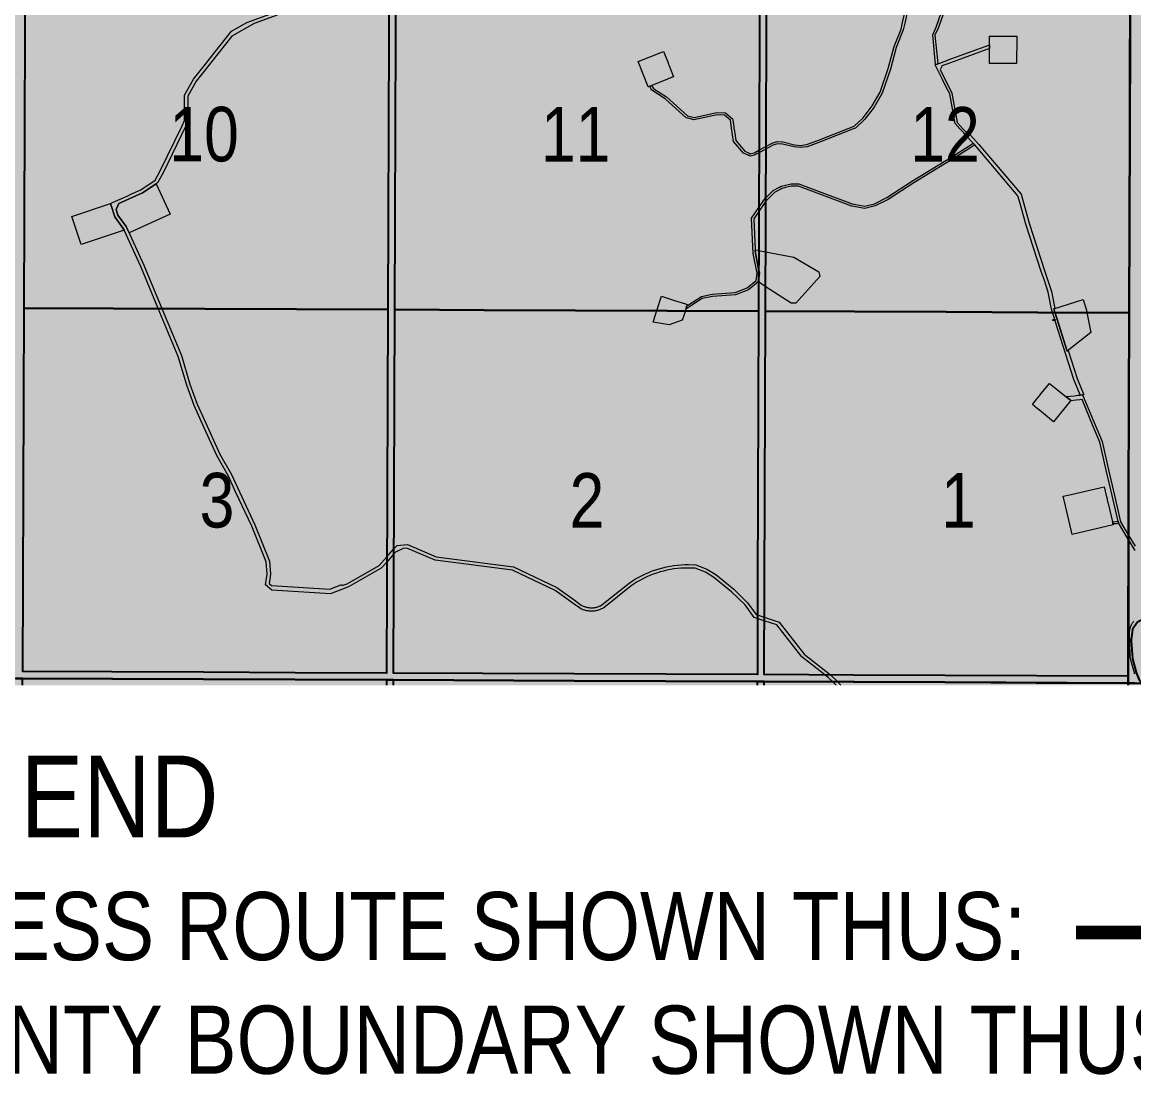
# Model space of a CAD drawing. Extents: x 351064 to 358960, y 6048061 to 6054858.
# Drawn here: x 352271.7 to 352434.7, y 6050375.7 to 6050530.1 of the extents above; entities that cross this region are included whole.
import ezdxf
from ezdxf.enums import TextEntityAlignment as Align

# ---------------------------------------------------------------- set-up
doc = ezdxf.new("R2010")
doc.units = 0
doc.header["$LTSCALE"] = 5
doc.linetypes.add('DASHED2', pattern=[9.525, 6.35, -3.175])
doc.layers.add('AS-ROUTEMAP', color=35, linetype='Continuous', lineweight=0)
for name, color, linetype in [('CG-NOTES', 7, 'Continuous'), ('P-PROPOSED', 10, 'Continuous'), ('RoadSeg', 57, 'DASHED2'), ('Townships', 57, 'Continuous')]:
    doc.layers.add(name, color=color, linetype=linetype)
doc.layers.add('ROUTE-MAP-BACKGROUND-H', color=7, linetype='Continuous', true_color=0xf0ebff)
doc.layers.add('Sections', color=7, linetype='Continuous', true_color=0xa75418)
doc.styles.add('120', font='ARIALN.TTF', dxfattribs={"height": 13})
doc.styles.add('80', font='ARIALN.TTF', dxfattribs={"height": 10})

# ---------------------------------------------------------------- blocks, each defined once
blk = doc.blocks.new('*U406')
at = {"layer": 'P-PROPOSED', "color": 90, "const_width": 2, "flags": 128}
blk.add_lwpolyline([(182.34, -25.94), (272.54, -25.94)], dxfattribs=at)
at = {"layer": 'CG-NOTES', "insert": (0, 0), "char_height": 10, "width": 457.2222, "attachment_point": 1, "style": '80'}
blk.add_mtext('{\\H1.2x;\\C14;LEGEND\\H0.83333x;\\C256;\\PACCESS ROUTE SHOWN THUS:\\P}COUNTY BOUNDARY SHOWN THUS:', dxfattribs=at)

msp = doc.modelspace()

# ---------------------------------------------------------------- hatches: boundary and pattern name
at = {"layer": 'ROUTE-MAP-BACKGROUND-H'}
h = msp.add_hatch(color=256, dxfattribs=at)
h.dxf.hatch_style = 1
h.paths.add_polyline_path([(352109.337, 6051083.716), (353736.796, 6051083.637), (353740.383, 6050432.833), (352105.91, 6050432.833)])

# ---------------------------------------------------------------- linework, layer by layer
at = {"layer": 'AS-ROUTEMAP', "flags": 128}
for points in [[(352401.831, 6050533.02), (352401.134, 6050529.928), (352400.906, 6050528.916), (352399.881, 6050526.364), (352399.029, 6050523.191), (352397.823, 6050519.664), (352396.647, 6050517.593), (352395.297, 6050515.823), (352393.896, 6050514.532), (352393.719, 6050514.463), (352388.513, 6050512.42), (352386.822, 6050511.784), (352385.897, 6050511.663), (352384.922, 6050511.763), (352383.218, 6050512.165), (352382.452, 6050512.209), (352381.804, 6050512.026), (352380.741, 6050511.443), (352379.734, 6050510.891), (352379.359, 6050510.685), (352379.2, 6050510.598), (352378.855, 6050510.508), (352378.472, 6050510.408), (352378.19, 6050510.542), (352378.167, 6050510.553), (352377.482, 6050510.86), (352376.016, 6050512.587), (352375.732, 6050514.539), (352375.668, 6050514.978), (352375.561, 6050515.709), (352374.701, 6050516.427), (352373.602, 6050516.496), (352370.22, 6050515.759), (352369.361, 6050515.978), (352369.272, 6050516), (352369.096, 6050516.045), (352365.991, 6050518.827), (352364.044, 6050520.07), (352364, 6050520.098), (352363.97, 6050520.162), (352363.823, 6050520.466), (352363.728, 6050520.664), (352363.826, 6050520.703), (352363.877, 6050520.723), (352364.038, 6050520.788), (352364.148, 6050520.56), (352364.259, 6050520.328), (352364.349, 6050520.271), (352366.193, 6050519.093), (352369.257, 6050516.348), (352370.226, 6050516.101), (352373.576, 6050516.832), (352374.83, 6050516.753), (352375.876, 6050515.881), (352375.946, 6050515.388), (352376.052, 6050514.65), (352376.075, 6050514.538), (352376.079, 6050514.52), (352376.14, 6050514.1), (352376.187, 6050513.781), (352376.332, 6050512.73), (352377.688, 6050511.132), (352378.327, 6050510.846), (352378.503, 6050510.76), (352378.619, 6050510.791), (352379.076, 6050510.91), (352379.141, 6050510.946), (352379.735, 6050511.271), (352380.743, 6050511.824), (352381.677, 6050512.336), (352382.415, 6050512.545), (352383.266, 6050512.496), (352384.977, 6050512.093), (352385.893, 6050511.999), (352386.741, 6050512.109), (352388.394, 6050512.731), (352392.817, 6050514.466), (352393.716, 6050514.819), (352395.049, 6050516.049), (352396.369, 6050517.777), (352397.518, 6050519.802), (352398.71, 6050523.288), (352399.564, 6050526.47), (352400.587, 6050529.016), (352400.809, 6050530.001), (352401.511, 6050533.117)], [(352391.069, 6050432.833), (352390.539, 6050433.363), (352389.96, 6050433.941), (352389.406, 6050434.373), (352386.022, 6050437.011), (352382.386, 6050441.669), (352380.506, 6050442.293), (352379.502, 6050442.626), (352379.034, 6050442.781), (352377.704, 6050444.605), (352375.718, 6050446.542), (352373.132, 6050448.651), (352371.901, 6050449.404), (352370.395, 6050449.983), (352369.875, 6050450.013), (352369.354, 6050450.023), (352368.833, 6050450.015), (352368.312, 6050449.989), (352367.793, 6050449.944), (352367.276, 6050449.88), (352366.762, 6050449.797), (352366.251, 6050449.697), (352365.743, 6050449.577), (352365.241, 6050449.44), (352364.743, 6050449.285), (352364.252, 6050449.112), (352363.767, 6050448.922), (352363.289, 6050448.714), (352362.819, 6050448.489), (352362.357, 6050448.248), (352361.905, 6050447.99), (352361.028, 6050447.426), (352357.012, 6050444.191), (352356.903, 6050444.129), (352356.792, 6050444.07), (352356.679, 6050444.016), (352356.564, 6050443.966), (352356.448, 6050443.919), (352356.33, 6050443.877), (352356.21, 6050443.84), (352356.089, 6050443.806), (352355.967, 6050443.777), (352355.844, 6050443.752), (352355.721, 6050443.731), (352355.596, 6050443.715), (352355.471, 6050443.703), (352355.346, 6050443.696), (352355.221, 6050443.693), (352355.095, 6050443.694), (352354.97, 6050443.7), (352354.845, 6050443.711), (352354.721, 6050443.725), (352354.597, 6050443.745), (352354.474, 6050443.768), (352354.351, 6050443.796), (352354.23, 6050443.828), (352354.11, 6050443.865), (352353.992, 6050443.906), (352353.874, 6050443.951), (352353.759, 6050444), (352353.645, 6050444.053), (352353.424, 6050444.171), (352352.66, 6050444.725), (352349.871, 6050446.747), (352343.605, 6050449.724), (352332.284, 6050451.164), (352328.126, 6050452.941), (352327.573, 6050452.905), (352326.465, 6050452.365), (352326.174, 6050452.039), (352325.165, 6050450.905), (352324.364, 6050450.006), (352319.552, 6050447.258), (352316.926, 6050446.257), (352308.311, 6050446.779), (352307.386, 6050447.539), (352307.608, 6050449.13), (352307.479, 6050450.937), (352305.378, 6050456.148), (352303.006, 6050461.21), (352301.937, 6050463.491), (352300.236, 6050466.51), (352298.395, 6050470.583), (352296.919, 6050473.849), (352295.836, 6050476.821), (352294.58, 6050481.029), (352291.66, 6050488.07), (352289.104, 6050494.235), (352286.636, 6050499.579), (352286.523, 6050499.824), (352285.288, 6050501.533), (352284.772, 6050503.161), (352284.669, 6050503.489), (352284.967, 6050503.622), (352287.186, 6050504.614), (352287.643, 6050504.818), (352289.09, 6050505.465), (352291.191, 6050506.871), (352291.961, 6050508.256), (352295.143, 6050514.871), (352295.502, 6050515.619), (352295.517, 6050519.365), (352296.819, 6050521.712), (352298.605, 6050523.926), (352299.294, 6050524.78), (352302.379, 6050528.733), (352304.643, 6050530.035), (352309.77, 6050531.863)], [(352309.114, 6050531.097), (352305.713, 6050529.882), (352302.441, 6050528), (352299.685, 6050524.469), (352298.602, 6050523.126), (352297.235, 6050521.432), (352296.017, 6050519.235), (352296.002, 6050515.486), (352295.704, 6050514.868), (352292.374, 6050507.971), (352291.569, 6050506.523), (352289.333, 6050505.026), (352285.888, 6050503.486), (352285.481, 6050502.579), (352285.74, 6050501.761), (352286.956, 6050500.078), (352289.562, 6050494.435), (352292.202, 6050488.068), (352295.052, 6050481.197), (352296.31, 6050476.978), (352297.383, 6050474.038), (352298.4, 6050471.787), (352300.683, 6050466.736), (352302.382, 6050463.72), (352303.559, 6050461.207), (352305.837, 6050456.348), (352307.972, 6050451.051), (352308.11, 6050449.113), (352307.919, 6050447.747), (352308.283, 6050447.448)], [(352406.838, 6050531.504), (352406.038, 6050529.193), (352405.562, 6050528.145), (352405.911, 6050524.473), (352405.959, 6050523.96), (352405.942, 6050523.954), (352405.872, 6050523.928), (352405.634, 6050523.841), (352405.223, 6050528.206), (352405.728, 6050529.317), (352406.505, 6050531.562)], [(352434.907, 6050452.591), (352433.906, 6050454.259), (352432.47, 6050456.652), (352431.529, 6050460.672), (352430.665, 6050464.361), (352429.985, 6050467.391), (352429.741, 6050468.481), (352428.775, 6050470.797), (352427.13, 6050474.741), (352426.782, 6050474.704), (352426.264, 6050474.648), (352425.445, 6050474.561), (352425.462, 6050474.582), (352425.117, 6050474.861), (352425.096, 6050474.878), (352424.751, 6050475.157), (352425.996, 6050475.29), (352426.516, 6050475.346), (352426.862, 6050475.383), (352427.208, 6050475.419), (352427.208, 6050475.419), (352430.06, 6050468.582), (352430.99, 6050464.438), (352431.872, 6050460.67), (352432.783, 6050456.778), (352433.908, 6050454.903), (352434.909, 6050453.236)], [(352308.283, 6050447.448), (352316.823, 6050446.931), (352318.57, 6050447.597), (352318.63, 6050447.442), (352319.338, 6050447.712), (352324.046, 6050450.4), (352325.167, 6050451.66), (352326.177, 6050452.794), (352326.671, 6050453.348), (352328.213, 6050453.448), (352332.417, 6050451.651), (352343.748, 6050450.21), (352350.127, 6050447.178), (352352.662, 6050445.341), (352353.697, 6050444.59), (352353.793, 6050444.538), (352353.891, 6050444.489), (352353.99, 6050444.444), (352354.092, 6050444.402), (352354.194, 6050444.364), (352354.298, 6050444.33), (352354.403, 6050444.299), (352354.509, 6050444.272), (352354.616, 6050444.249), (352354.724, 6050444.23), (352354.832, 6050444.215), (352354.941, 6050444.204), (352355.05, 6050444.196), (352355.159, 6050444.193), (352355.268, 6050444.193), (352355.378, 6050444.198), (352355.487, 6050444.206), (352355.595, 6050444.218), (352355.704, 6050444.234), (352355.811, 6050444.254), (352355.918, 6050444.278), (352356.024, 6050444.306), (352356.128, 6050444.337), (352356.232, 6050444.373), (352356.334, 6050444.412), (352356.435, 6050444.454), (352356.534, 6050444.5), (352356.727, 6050444.603), (352360.728, 6050447.826), (352361.18, 6050448.129), (352361.642, 6050448.416), (352362.115, 6050448.685), (352362.597, 6050448.937), (352363.087, 6050449.171), (352363.586, 6050449.388), (352364.093, 6050449.586), (352364.606, 6050449.766), (352365.125, 6050449.927), (352365.65, 6050450.069), (352366.18, 6050450.193), (352366.714, 6050450.296), (352367.251, 6050450.381), (352367.791, 6050450.446), (352368.333, 6050450.491), (352368.876, 6050450.517), (352369.42, 6050450.523), (352370.506, 6050450.476), (352372.123, 6050449.854), (352373.422, 6050449.059), (352376.051, 6050446.916), (352378.083, 6050444.933), (352379.343, 6050443.205), (352379.504, 6050443.152), (352380.508, 6050442.819), (352382.687, 6050442.095), (352386.378, 6050437.367), (352390.223, 6050434.37), (352390.292, 6050434.316), (352391.25, 6050433.36), (352391.777, 6050432.833)], [(352434.852, 6050434.482), (352434.71, 6050435.018), (352434.401, 6050436.186), (352434.186, 6050436.996), (352434.182, 6050437.274), (352434.105, 6050440.555), (352434.106, 6050440.575), (352434.107, 6050440.657), (352434.109, 6050440.739), (352434.115, 6050440.821), (352434.123, 6050440.903), (352434.134, 6050440.985), (352434.148, 6050441.066), (352434.165, 6050441.146), (352434.185, 6050441.226), (352434.208, 6050441.305), (352434.233, 6050441.384), (352434.26, 6050441.464), (352434.292, 6050441.537), (352434.325, 6050441.612), (352434.362, 6050441.686), (352434.4, 6050441.759), (352434.442, 6050441.83), (352434.485, 6050441.9), (352434.531, 6050441.968), (352434.58, 6050442.035), (352434.631, 6050442.099), (352434.684, 6050442.162), (352434.739, 6050442.223)]]:
    msp.add_lwpolyline(points, dxfattribs=at)
for points in [[(352417.533, 6050523.988), (352413.534, 6050524.001), (352413.54, 6050526), (352413.541, 6050526.147), (352413.541, 6050526.205), (352413.541, 6050526.344), (352413.542, 6050526.502), (352413.542, 6050526.529), (352413.542, 6050526.56), (352413.543, 6050526.687), (352413.543, 6050526.856), (352413.546, 6050527.786), (352413.547, 6050528), (352417.546, 6050527.987), (352417.546, 6050527.769), (352417.533, 6050523.988)], [(352363.572, 6050520.602), (352363.517, 6050520.579), (352362.031, 6050524.292), (352365.744, 6050525.778), (352366.362, 6050524.235), (352366.487, 6050523.922), (352366.527, 6050523.822), (352367.23, 6050522.065), (352366.52, 6050521.781), (352366.353, 6050521.714), (352364.038, 6050520.788), (352363.877, 6050520.723), (352363.728, 6050520.664), (352363.572, 6050520.602)], [(352410.017, 6050514.043), (352410.242, 6050513.798), (352410.365, 6050513.91), (352412.006, 6050512.118), (352418.183, 6050504.823), (352419.354, 6050500.606), (352421.629, 6050493.668), (352422.638, 6050490.591), (352423.145, 6050488.095), (352422.985, 6050488.044), (352423.15, 6050487.522), (352423.511, 6050486.378), (352423.661, 6050485.901), (352424.953, 6050481.807), (352425.094, 6050481.918), (352426.388, 6050477.819), (352427.381, 6050475.438), (352427.208, 6050475.419), (352426.862, 6050475.383), (352426.855, 6050475.4), (352425.918, 6050477.648), (352423.979, 6050483.789), (352423.344, 6050485.801), (352423.243, 6050486.119), (352423.193, 6050486.278), (352422.8, 6050487.524), (352422.662, 6050487.961), (352422.154, 6050490.463), (352421.55, 6050492.305), (352421.154, 6050493.513), (352418.876, 6050500.461), (352418.042, 6050503.463), (352417.73, 6050504.584), (352411.631, 6050511.787), (352411.389, 6050512.051), (352411.288, 6050512.162), (352411.161, 6050512.301), (352411.046, 6050512.427), (352410.817, 6050512.676), (352409.996, 6050513.573), (352409.771, 6050513.818), (352409.241, 6050514.397), (352408.505, 6050515.201), (352407.719, 6050519.531), (352407.272, 6050520.425), (352406.659, 6050521.652), (352405.725, 6050523.518), (352405.575, 6050523.819), (352405.634, 6050523.841), (352405.872, 6050523.928), (352405.942, 6050523.954), (352405.959, 6050523.96), (352406.262, 6050524.071), (352407.285, 6050524.446), (352407.502, 6050524.525), (352413.46, 6050526.708), (352413.543, 6050526.739), (352413.543, 6050526.687), (352413.542, 6050526.56), (352413.542, 6050526.529), (352413.542, 6050526.502), (352413.541, 6050526.344), (352413.541, 6050526.206), (352407.283, 6050523.913), (352406.584, 6050523.657), (352406.508, 6050523.465), (352406.343, 6050523.049), (352407.275, 6050521.176), (352408.036, 6050519.644), (352408.816, 6050515.355), (352409.695, 6050514.395), (352410.017, 6050514.043)], [(352410.221, 6050513.327), (352409.972, 6050513.101), (352409.748, 6050513.346), (352409.996, 6050513.573), (352410.221, 6050513.327)], [(352396.798, 6050503.108), (352395.293, 6050502.734), (352393.344, 6050503.088), (352385.533, 6050506.035), (352384.49, 6050506.02), (352383.643, 6050505.81), (352383.471, 6050505.767), (352383.119, 6050505.679), (352382.962, 6050505.597), (352382.641, 6050505.429), (352382.029, 6050505.109), (352380.715, 6050503.759), (352379.705, 6050502.285), (352378.989, 6050501.236), (352379.206, 6050496.683), (352379.23, 6050496.193), (352379.676, 6050493.916), (352379.806, 6050493.254), (352379.706, 6050492.533), (352379.67, 6050492.274), (352379.632, 6050491.997), (352378.191, 6050490.821), (352376.33, 6050490.076), (352372.939, 6050489.86), (352371.435, 6050489.526), (352369.469, 6050488.258), (352369.029, 6050487.983), (352369.185, 6050488.471), (352369.29, 6050488.54), (352371.304, 6050489.838), (352372.892, 6050490.191), (352376.255, 6050490.405), (352378.02, 6050491.111), (352379.32, 6050492.172), (352379.468, 6050493.245), (352378.899, 6050496.153), (352378.651, 6050501.331), (352379.707, 6050502.879), (352380.452, 6050503.97), (352380.717, 6050504.242), (352381.827, 6050505.379), (352381.847, 6050505.394), (352382.743, 6050505.859), (352383, 6050505.993), (352383.233, 6050506.051), (352384.447, 6050506.353), (352385.592, 6050506.369), (352387.808, 6050505.533), (352393.433, 6050503.41), (352395.282, 6050503.075), (352396.681, 6050503.422), (352398.505, 6050504.343), (352402.281, 6050506.794), (352407.162, 6050509.782), (352407.238, 6050509.83), (352410.444, 6050511.85), (352410.87, 6050512.118), (352411.161, 6050512.301), (352411.389, 6050512.051), (352411.098, 6050511.868), (352410.888, 6050511.736), (352410.673, 6050511.6), (352407.338, 6050509.499), (352407.237, 6050509.437), (352402.459, 6050506.512), (352398.672, 6050504.054), (352396.798, 6050503.108)], [(352287.386, 6050499.148), (352286.956, 6050500.078), (352285.74, 6050501.761), (352285.481, 6050502.579), (352285.888, 6050503.486), (352289.333, 6050505.026), (352291.351, 6050506.377), (352293.406, 6050501.928), (352287.386, 6050499.148)], [(352286.636, 6050499.579), (352280.352, 6050497.48), (352278.979, 6050501.589), (352284.669, 6050503.489), (352285.288, 6050501.533), (352286.523, 6050499.824), (352286.636, 6050499.579)], [(352385.155, 6050488.876), (352384.481, 6050488.849), (352380.673, 6050491.321), (352379.669, 6050491.973), (352379.632, 6050491.997), (352379.67, 6050492.274), (352379.707, 6050492.532), (352379.806, 6050493.254), (352379.676, 6050493.916), (352379.231, 6050496.193), (352379.214, 6050496.535), (352379.207, 6050496.684), (352379.583, 6050496.613), (352379.685, 6050496.593), (352380.69, 6050496.403), (352384.883, 6050495.61), (352388.535, 6050493.475), (352388.679, 6050492.761), (352385.155, 6050488.876)], [(352368.509, 6050486.346), (352366.569, 6050485.682), (352364.221, 6050486.055), (352364.766, 6050487.77), (352365.432, 6050489.867), (352367.338, 6050489.261), (352368.97, 6050488.742), (352369.189, 6050488.673), (352369.243, 6050488.656), (352369.184, 6050488.469), (352369.029, 6050487.983), (352368.956, 6050487.753), (352368.509, 6050486.346)], [(352428.402, 6050484.547), (352424.954, 6050481.807), (352423.15, 6050487.522), (352422.985, 6050488.044), (352427.275, 6050489.398), (352427.766, 6050487.841), (352427.832, 6050487.502), (352428.402, 6050484.547)], [(352423.172, 6050486.345), (352422.854, 6050486.245), (352422.804, 6050486.403), (352423.122, 6050486.504), (352423.172, 6050486.345)], [(352425.445, 6050474.561), (352422.948, 6050471.472), (352420.875, 6050473.148), (352420.542, 6050473.417), (352419.838, 6050473.987), (352420.547, 6050474.864), (352420.882, 6050475.278), (352421.095, 6050475.542), (352422.352, 6050477.097), (352424.729, 6050475.175), (352424.751, 6050475.157), (352425.096, 6050474.878), (352425.117, 6050474.861), (352425.462, 6050474.582), (352425.445, 6050474.561)], [(352431.691, 6050456.332), (352425.69, 6050454.924), (352424.701, 6050459.141), (352424.374, 6050460.536), (352425.071, 6050460.699), (352430.376, 6050461.944), (352430.381, 6050461.923), (352430.673, 6050460.675), (352430.703, 6050460.549), (352430.708, 6050460.528), (352430.794, 6050460.16), (352430.817, 6050460.062), (352430.832, 6050459.999), (352430.931, 6050459.575), (352430.947, 6050459.507), (352431.579, 6050456.811), (352431.62, 6050456.635), (352431.656, 6050456.483), (352431.691, 6050456.332)], [(352432.159, 6050456.523), (352431.656, 6050456.484), (352431.62, 6050456.635), (352431.579, 6050456.811), (352432.083, 6050456.851), (352432.418, 6050456.877), (352432.47, 6050456.652), (352432.53, 6050456.552), (352432.159, 6050456.523)]]:
    msp.add_lwpolyline(points, close=True, dxfattribs=at)
at = {"layer": 'RoadSeg', "flags": 128}
msp.add_lwpolyline([(352444.273, 6050432.833), (352441.917, 6050440.605), (352441.638, 6050441.031), (352440.554, 6050441.634), (352438.5, 6050442.343), (352436.923, 6050442.698), (352436.291, 6050442.614), (352435.239, 6050442.084), (352434.501, 6050441.063), (352434.347, 6050439.458), (352434.525, 6050436.695), (352435.048, 6050434.709), (352435.476, 6050433.721), (352436.159, 6050432.833)], dxfattribs=at)
at = {"layer": 'Sections', "flags": 128}
for points in [[(352325.389, 6050501.317), (352325.339, 6050487.91), (352311.919, 6050487.965), (352298.499, 6050488.019), (352285.079, 6050488.074), (352271.995, 6050488.128), (352272.05, 6050501.535), (352272.105, 6050514.942), (352272.16, 6050528.349), (352272.215, 6050541.756), (352285.295, 6050541.702), (352298.71, 6050541.647), (352312.125, 6050541.592), (352325.54, 6050541.538), (352325.49, 6050528.131), (352325.439, 6050514.724)], [(352379.736, 6050501.092), (352379.69, 6050487.685), (352366.27, 6050487.741), (352352.849, 6050487.797), (352339.429, 6050487.852), (352326.344, 6050487.906), (352326.395, 6050501.313), (352326.445, 6050514.72), (352326.495, 6050528.127), (352326.546, 6050541.533), (352339.626, 6050541.48), (352353.041, 6050541.424), (352366.457, 6050541.369), (352379.873, 6050541.313), (352379.827, 6050527.906), (352379.782, 6050514.499)], [(352434.083, 6050500.86), (352434.043, 6050487.453), (352420.622, 6050487.51), (352407.202, 6050487.568), (352393.781, 6050487.625), (352380.696, 6050487.681), (352380.742, 6050501.088), (352380.787, 6050514.495), (352380.833, 6050527.902), (352380.878, 6050541.309), (352393.959, 6050541.253), (352407.375, 6050541.196), (352420.79, 6050541.139), (352434.206, 6050541.082), (352434.165, 6050527.675), (352434.124, 6050514.267)], [(352325.188, 6050447.689), (352325.139, 6050434.617), (352311.715, 6050434.672), (352298.29, 6050434.727), (352284.866, 6050434.781), (352271.777, 6050434.835), (352271.83, 6050447.907), (352271.885, 6050461.314), (352271.94, 6050474.721), (352271.995, 6050488.128), (352285.079, 6050488.074), (352298.499, 6050488.019), (352311.919, 6050487.965), (352325.339, 6050487.91), (352325.289, 6050474.503), (352325.238, 6050461.096)], [(352379.554, 6050447.465), (352379.509, 6050434.393), (352366.084, 6050434.449), (352352.659, 6050434.504), (352339.234, 6050434.559), (352326.145, 6050434.613), (352326.194, 6050447.685), (352326.244, 6050461.092), (352326.294, 6050474.499), (352326.344, 6050487.906), (352339.429, 6050487.852), (352352.849, 6050487.797), (352366.27, 6050487.741), (352379.69, 6050487.685), (352379.645, 6050474.278), (352379.599, 6050460.872)], [(352433.92, 6050447.231), (352433.881, 6050434.159), (352420.456, 6050434.217), (352407.03, 6050434.274), (352393.605, 6050434.332), (352380.515, 6050434.389), (352380.559, 6050447.46), (352380.605, 6050460.867), (352380.65, 6050474.274), (352380.696, 6050487.681), (352393.781, 6050487.625), (352407.202, 6050487.568), (352420.622, 6050487.51), (352434.043, 6050487.453), (352434.002, 6050474.045), (352433.961, 6050460.638)]]:
    msp.add_lwpolyline(points, close=True, dxfattribs=at)
for points in [[(352271.769, 6050432.833), (352271.773, 6050433.829), (352284.862, 6050433.776), (352298.286, 6050433.721), (352311.711, 6050433.666), (352325.135, 6050433.612), (352325.133, 6050432.833)], [(352326.138, 6050432.833), (352326.141, 6050433.608), (352339.23, 6050433.554), (352352.655, 6050433.499), (352366.081, 6050433.443), (352379.506, 6050433.387), (352379.504, 6050432.833)], [(352380.51, 6050432.833), (352380.512, 6050433.383), (352393.602, 6050433.327), (352407.027, 6050433.269), (352420.452, 6050433.211), (352433.878, 6050433.153), (352433.877, 6050432.833)]]:
    msp.add_lwpolyline(points, dxfattribs=at)
at = {"layer": 'Townships', "flags": 128}
for points in [[(352434.539, 6050650.016), (352434.536, 6050649.01), (352434.454, 6050622.196), (352434.372, 6050595.381), (352434.29, 6050568.567), (352434.209, 6050542.087), (352434.206, 6050541.082), (352434.124, 6050514.267), (352434.043, 6050487.453), (352433.961, 6050460.638), (352433.881, 6050434.159), (352433.878, 6050433.153), (352407.027, 6050433.269), (352380.512, 6050433.383), (352379.506, 6050433.387), (352352.655, 6050433.499), (352326.141, 6050433.608), (352325.135, 6050433.612), (352298.286, 6050433.721), (352271.773, 6050433.829), (352270.767, 6050433.833)], [(352592.143, 6050432.833), (352570.239, 6050432.878), (352543.704, 6050432.933), (352542.699, 6050432.935), (352515.828, 6050432.989), (352489.294, 6050433.042), (352488.288, 6050433.044), (352461.418, 6050433.098), (352434.883, 6050433.151), (352433.878, 6050433.153), (352433.881, 6050434.159), (352433.961, 6050460.638), (352434.043, 6050487.453), (352434.124, 6050514.267), (352434.206, 6050541.082), (352434.209, 6050542.087), (352434.29, 6050568.567), (352434.372, 6050595.381), (352434.454, 6050622.196), (352434.536, 6050649.01), (352434.539, 6050650.016)], [(352107.577, 6050432.833), (352107.585, 6050434.5), (352108.591, 6050434.495), (352135.118, 6050434.387), (352161.98, 6050434.277), (352162.985, 6050434.273), (352189.512, 6050434.165), (352216.374, 6050434.055), (352217.379, 6050434.051), (352243.906, 6050433.943), (352270.767, 6050433.833), (352271.773, 6050433.829), (352298.286, 6050433.721), (352325.135, 6050433.612), (352326.141, 6050433.608), (352352.655, 6050433.499), (352379.506, 6050433.387), (352380.512, 6050433.383), (352407.027, 6050433.269), (352433.878, 6050433.153)], [(352433.877, 6050432.833), (352433.878, 6050433.153), (352434.883, 6050433.151), (352461.418, 6050433.098), (352488.288, 6050433.044), (352489.294, 6050433.042), (352515.828, 6050432.989), (352542.699, 6050432.935), (352543.704, 6050432.933), (352570.239, 6050432.878), (352592.143, 6050432.833)], [(352433.878, 6050433.153), (352433.877, 6050432.833)]]:
    msp.add_lwpolyline(points, dxfattribs=at)

# ---------------------------------------------------------------- block references
at = {"layer": 'CG-NOTES', "color": 3, "xscale": 0.99967406, "yscale": 0.99967406, "zscale": 0.99967406}
msp.add_blockref('*U406', (352243.979, 6050422.518), dxfattribs=at)

# ---------------------------------------------------------------- texts
at = {"layer": 'RoadSeg', "style": '120'}
for s, height, p in [('10', 8.0015, (352298.378, 6050513.644)), ('11', 8.0015, (352352.864, 6050513.624)), ('12', 8.0015, (352407.026, 6050513.608)), ('3', 8.002, (352300.273, 6050459.969)), ('2', 8.002, (352354.519, 6050459.934)), ('1', 8.002, (352409.005, 6050459.949))]:
    msp.add_text(s, height=height, dxfattribs=at).set_placement(p, align=Align.MIDDLE_CENTER)

doc.saveas('drawing.dxf')
